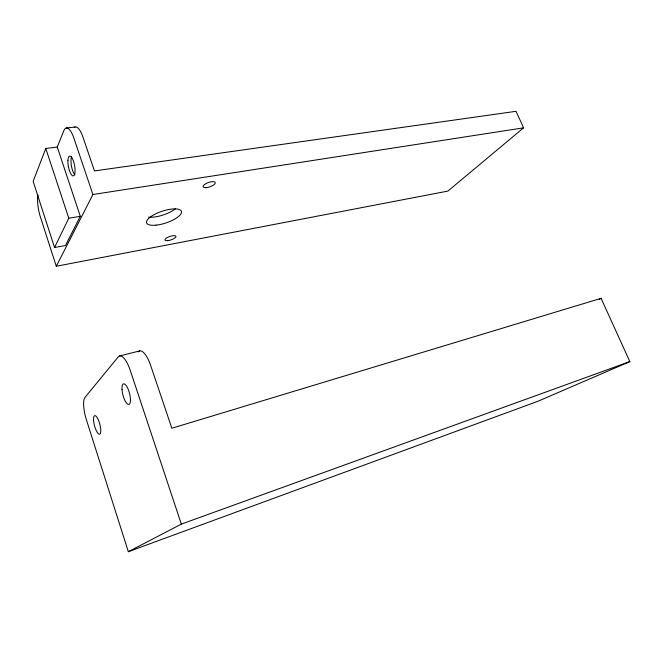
<?xml version="1.0" encoding="UTF-8"?>
<svg xmlns="http://www.w3.org/2000/svg" width="663" height="663" viewBox="0 0 663 663"><rect width="100%" height="100%" fill="white"/><g stroke="black" fill="none" stroke-linecap="round" stroke-linejoin="round"><path stroke-width="0.99" d="M57.25 147.029L45.788 148.462L33.15 181.38L54.548 247.506L65.471 245.534L80.298 216.312L57.25 147.029L63.872 130.636A20.362 6.373 80 0 1 73.949 138.318L92.919 194.508L56.289 266.253L447.89 191.093L523.579 127.843L516.063 111.309L94.469 170.921L83.008 137.224A20.263 6.497 80.1 0 0 74.264 127.445M54.548 247.506L68.778 218.226L45.788 148.462M599.261 299.295L601.084 298.333L629.85 361.6L537.875 401.289L128.34 551.691L86.422 419.836A18.97 5.403 75.4 0 1 84.947 397.452L118.213 356.926A21.44 6.928 75.8 0 1 130.304 370.542L181.339 524.118L128.34 551.691M181.339 524.118L629.85 361.6M601.084 298.333L171.85 428.24L150.576 365.238A21.191 7.243 75.7 0 0 138.161 351.904M119.63 355.956L139.653 350.926M68.778 218.226L80.298 216.312M92.919 194.508L523.579 127.843M66.201 128.034L75.176 127.006M56.289 266.253L40.393 216.967A17.984 5.089 78.7 0 1 38.056 194.922M74.96 174.866A10.061 3.174 79.7 0 1 71.471 166.256A10.061 3.174 79.7 0 1 71.612 156.849M175.471 208.688A18.282 6.307 -18.2 0 1 148.529 217.182M122 389.421A10.649 3.406 75.4 0 0 128.771 404.488A10.649 3.406 75.4 0 0 127.876 388.576A10.649 3.406 75.4 0 0 122 389.421M93.574 420.425A9.614 2.768 75.2 0 0 99.458 434.24A9.614 2.768 75.2 0 0 98.439 420.11A9.614 2.768 75.2 0 0 93.574 420.425M67.908 160.645A10.086 3.149 79.6 0 0 72.971 175.919A10.086 3.149 79.6 0 0 73.568 161.424A10.086 3.149 79.6 0 0 67.908 160.645M206.118 187.67A6.448 2.287 -19.4 0 0 215.326 182.806A6.448 2.287 -19.4 0 0 206.152 183.485A6.448 2.287 -19.4 0 0 206.118 187.67M156.087 225.147A18.324 6.166 -18.3 0 0 181.496 211.688A18.324 6.166 -18.3 0 0 154.471 214.456A18.324 6.166 -18.3 0 0 156.087 225.147M167.863 240.636A5.826 1.832 -18.5 0 0 176.002 236.434A5.826 1.832 -18.5 0 0 167.499 237.429A5.826 1.832 -18.5 0 0 167.863 240.636"/></g></svg>
